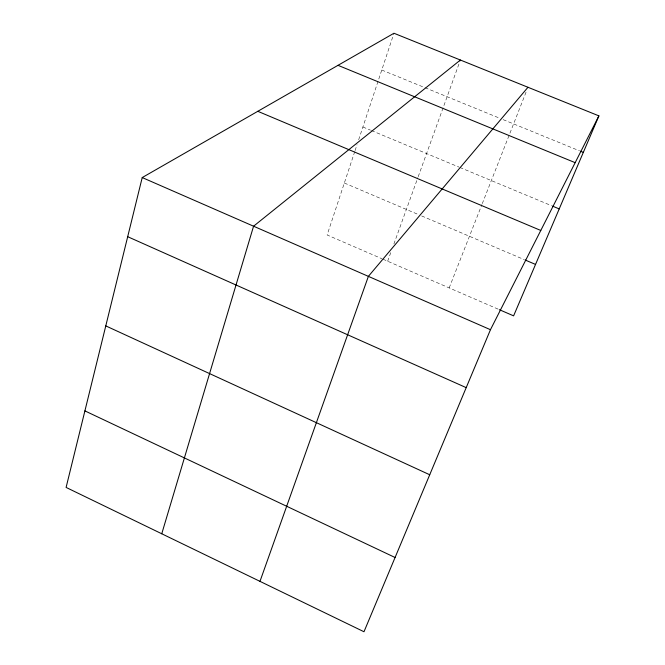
<?xml version="1.0" encoding="UTF-8"?>
<svg xmlns="http://www.w3.org/2000/svg" width="665" height="665" viewBox="0 0 665 665"><rect width="100%" height="100%" fill="white"/><g stroke="black" fill="none" stroke-linecap="round" stroke-linejoin="round"><path stroke-width="0.5" stroke-dasharray="3.33 2.49" d="M354.761 151.562L327.122 234.969L381.976 258.768M355.085 150.581L357.038 144.679M358.668 139.766L393.638 34.214M387.653 261.229L391.12 251.636M393.896 243.964L417.861 177.638M418.21 176.674L460.03 60.989M449.166 287.912L481.892 204.596M482.275 203.631L526.464 91.13M381.776 70.033L424.054 87.306M425.01 87.697L499.349 118.079M503.147 119.633L579.498 150.83M362.899 126.99L370.505 130.165M371.452 130.556L458.95 167.073M459.897 167.464L551.568 205.718M344.337 183.016L417.844 214.313M421.668 215.942L524.211 259.608M382.924 259.175L498.442 309.283"/><path stroke-width="1" d="M142.219 177.563L66.101 487.428L363.988 631.75L490.462 329.699L598.899 115.868L393.963 33.25L142.219 177.563L490.462 329.699M161.753 533.771L253.573 226.208L460.38 60.025M259.982 581.36L368.385 276.366L527.977 87.273M598.899 115.868L513.604 315.858L499.39 309.691M580.454 151.221L583.321 152.393M338.003 65.328L575.167 162.667M552.524 206.117L559.215 208.91M257.804 111.304L540.786 230.464M525.159 260.007L535.541 264.429M127.697 236.698L466.207 387.637M105.785 325.9L429.723 474.76M84.904 410.895L395.085 557.503"/></g></svg>
